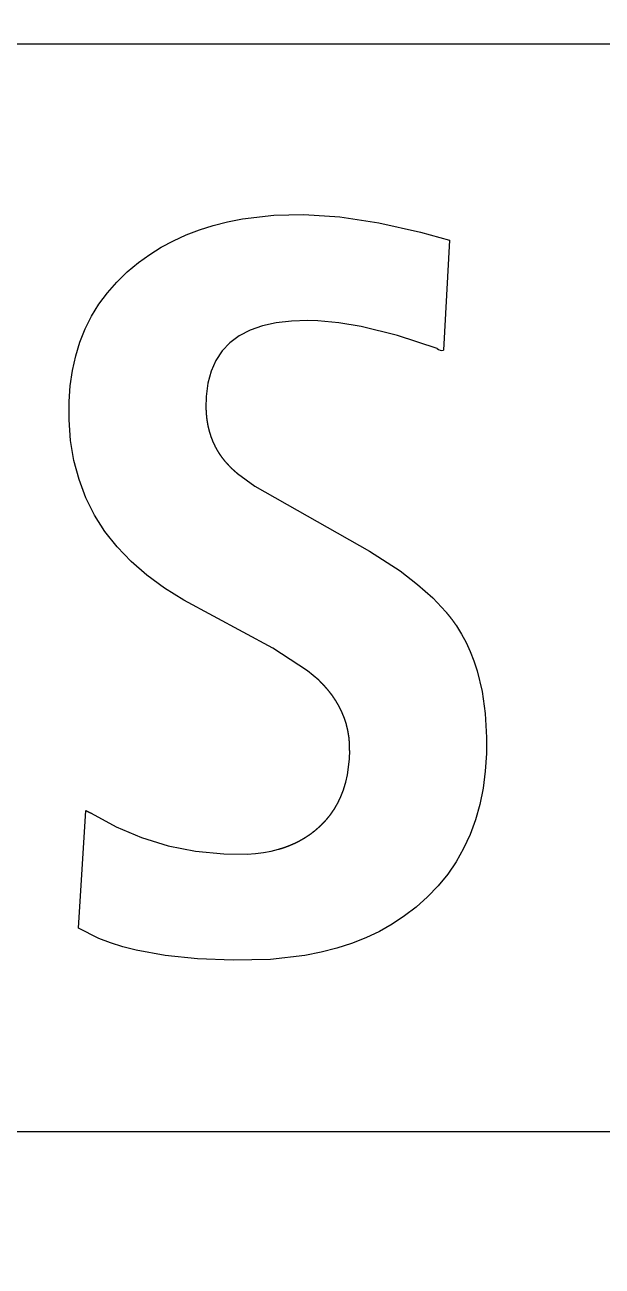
# Model space of a CAD drawing. Header units: millimetres. Extents: x -56261 to 196039, y 9480 to 100001.
# Drawn here: x 76163.976 to 76166.151, y 95866.661 to 95871.337 of the extents above; entities that cross this region are included whole.
import ezdxf

# ---------------------------------------------------------------- set-up
doc = ezdxf.new("R2010")
doc.units = ezdxf.units.MM
doc.set_wipeout_variables(frame=1)
doc.layers.add('SS-AIRCON', color=5, linetype='Continuous')
doc.layers.add('SS-TEXT', color=7, linetype='Continuous')

# ---------------------------------------------------------------- blocks, each defined once
blk = doc.blocks.new('I48T')
at = {"layer": 'SS-AIRCON', "color": 0, "linetype": 'Continuous'}
for p, q in [((-627.9999, -191.04143), (-617, -191.04143)), ((-624.1544, -192.01376), (-623.9643, -191.9917)), ((-623.9643, -191.9917), (-623.7596, -191.98723)), ((-623.7596, -191.98723), (-623.5619, -191.9954)), ((-623.5619, -191.9954), (-623.3832, -192.01423)), ((-624.4904, -192.11147), (-624.412, -192.08033)), ((-624.412, -192.08033), (-624.3298, -192.05367)), ((-624.3298, -192.05367), (-624.244, -192.03148)), ((-624.244, -192.03148), (-624.1544, -192.01376)), ((-623.3832, -192.01423), (-623.2233, -192.04372)), ((-623.2233, -192.04372), (-623.1505, -192.06247)), ((-623.1505, -192.06247), (-623.0824, -192.08389)), ((-624.6362, -192.18719), (-624.5652, -192.14708)), ((-624.5652, -192.14708), (-624.4904, -192.11147)), ((-623.0824, -192.08389), (-623.019, -192.10798)), ((-623.019, -192.10798), (-622.9064, -192.16418)), ((-624.7036, -192.23178), (-624.6362, -192.18719)), ((-622.9064, -192.16418), (-622.9459, -192.81343)), ((-624.8308, -192.33696), (-624.7672, -192.28086)), ((-624.7672, -192.28086), (-624.7036, -192.23178)), ((-624.8892, -192.39744), (-624.8308, -192.33696)), ((-624.9417, -192.46203), (-624.8892, -192.39744)), ((-624.9885, -192.53075), (-624.9417, -192.46203)), ((-625.0296, -192.60359), (-624.9885, -192.53075)), ((-625.0649, -192.68055), (-625.0296, -192.60359)), ((-623.968, -192.58944), (-624.0084, -192.59955)), ((-623.9259, -192.58162), (-623.968, -192.58944)), ((-623.8822, -192.57609), (-623.9259, -192.58162)), ((-623.8368, -192.57286), (-623.8822, -192.57609)), ((-623.7072, -192.57403), (-623.8368, -192.57286)), ((-623.5514, -192.58936), (-623.7072, -192.57403)), ((-623.4005, -192.6195), (-623.5514, -192.58936)), ((-623.2543, -192.66445), (-623.4005, -192.6195)), ((-625.0944, -192.76164), (-625.0649, -192.68055)), ((-623.1129, -192.72418), (-623.2543, -192.66445)), ((-625.1182, -192.84685), (-625.0944, -192.76164)), ((-622.9765, -192.79868), (-623.1129, -192.72418)), ((-625.1362, -192.93621), (-625.1182, -192.84685)), ((-625.1485, -193.0297), (-625.1362, -192.93621)), ((-624.3797, -192.96931), (-624.3889, -193.0103)), ((-625.155, -193.12732), (-625.1485, -193.0297)), ((-624.3889, -193.0103), (-624.3955, -193.05316)), ((-624.3996, -193.09788), (-624.4013, -193.14447)), ((-624.3955, -193.05316), (-624.3996, -193.09788)), ((-625.156, -193.21639), (-625.155, -193.12732)), ((-625.149, -193.34758), (-625.156, -193.21639)), ((-625.1316, -193.47017), (-625.149, -193.34758)), ((-625.104, -193.58418), (-625.1316, -193.47017)), ((-625.0863, -193.63796), (-625.104, -193.58418)), ((-624.2315, -193.53136), (-624.1685, -193.58337)), ((-624.1685, -193.58337), (-623.9778, -193.70816)), ((-625.0661, -193.6896), (-625.0863, -193.63796)), ((-625.0433, -193.73909), (-625.0661, -193.6896)), ((-623.9778, -193.70816), (-623.486, -193.97411)), ((-625.0179, -193.78645), (-625.0433, -193.73909)), ((-624.99, -193.83167), (-625.0179, -193.78645)), ((-624.8597, -193.98547), (-624.9309, -193.90955)), ((-624.7758, -194.06038), (-624.8597, -193.98547)), ((-623.486, -193.97411), (-623.3796, -194.03994)), ((-624.6792, -194.1343), (-624.7758, -194.06038)), ((-623.3796, -194.03994), (-623.283, -194.11068)), ((-624.5107, -194.2433), (-624.6792, -194.1343)), ((-623.283, -194.11068), (-623.1962, -194.18634)), ((-623.1962, -194.18634), (-623.1192, -194.26691)), ((-623.8789, -194.60178), (-624.5107, -194.2433)), ((-623.1192, -194.26691), (-623.052, -194.35238)), ((-623.052, -194.35238), (-622.9945, -194.44276)), ((-622.9945, -194.44276), (-622.9469, -194.53805)), ((-622.9469, -194.53805), (-622.909, -194.63824)), ((-623.7829, -194.67111), (-623.8789, -194.60178)), ((-622.909, -194.63824), (-622.881, -194.74333)), ((-622.881, -194.74333), (-622.8627, -194.85331)), ((-622.8627, -194.85331), (-622.8541, -194.96819)), ((-622.8541, -194.96819), (-622.8546, -195.06855)), ((-623.61, -195.09677), (-623.6084, -195.03397)), ((-622.8546, -195.06855), (-622.861, -195.15582)), ((-623.6195, -195.16997), (-623.61, -195.09677)), ((-622.861, -195.15582), (-622.8731, -195.23958)), ((-623.6373, -195.23615), (-623.6195, -195.16997)), ((-623.698, -195.34741), (-623.6635, -195.2953)), ((-623.6635, -195.2953), (-623.6373, -195.23615)), ((-622.8731, -195.23958), (-622.891, -195.31983)), ((-624.9524, -195.95808), (-624.9184, -195.35156)), ((-624.8836, -195.36058), (-624.6652, -195.43315)), ((-623.741, -195.39249), (-623.698, -195.34741)), ((-622.891, -195.31983), (-622.9144, -195.39657)), ((-624.6652, -195.43315), (-624.4648, -195.48294)), ((-623.8519, -195.46156), (-623.7923, -195.43054)), ((-623.7923, -195.43054), (-623.741, -195.39249)), ((-622.9144, -195.39657), (-622.9436, -195.46979)), ((-624.4648, -195.48294), (-624.341, -195.50349)), ((-624.341, -195.50349), (-624.2252, -195.51393)), ((-624.081, -195.51244), (-623.9963, -195.50251)), ((-623.9963, -195.50251), (-623.9199, -195.48555)), ((-623.9199, -195.48555), (-623.8519, -195.46156)), ((-622.9436, -195.46979), (-622.9784, -195.5395)), ((-624.2252, -195.51393), (-624.1702, -195.51535)), ((-624.1702, -195.51535), (-624.081, -195.51244)), ((-622.9784, -195.5395), (-623.019, -195.60569)), ((-623.019, -195.60569), (-623.0651, -195.66836)), ((-623.0651, -195.66836), (-623.117, -195.72751)), ((-623.117, -195.72751), (-623.1746, -195.78315)), ((-623.2372, -195.8349), (-623.2985, -195.87918)), ((-623.1746, -195.78315), (-623.2372, -195.8349)), ((-623.2985, -195.87918), (-623.3628, -195.91942)), ((-624.7909, -196.00308), (-624.9524, -195.95808)), ((-623.43, -195.95561), (-623.5001, -195.98777)), ((-623.3628, -195.91942), (-623.43, -195.95561)), ((-624.5615, -196.0546), (-624.7909, -196.00308)), ((-623.6491, -196.03996), (-623.728, -196.06001)), ((-623.5731, -196.01588), (-623.6491, -196.03996)), ((-623.5001, -195.98777), (-623.5731, -196.01588)), ((-624.3476, -196.08693), (-624.5615, -196.0546)), ((-624.1493, -196.10005), (-624.3476, -196.08693)), ((-623.9822, -196.09597), (-624.1493, -196.10005)), ((-623.8098, -196.07602), (-623.9822, -196.09597)), ((-623.728, -196.06001), (-623.8098, -196.07602)), ((-617, -197.04145), (-627.9999, -197.04145))]:
    blk.add_line(p, q, dxfattribs=at)
for points in [[(-624.0844, -192.62669), (-624.0856, -192.62725, 0.0000741), (-624.0868, -192.62782, 0.0000741), (-624.0879, -192.62838, 0.000074), (-624.0891, -192.62894, 0.000074), (-624.0903, -192.6295, 0.000074), (-624.0915, -192.63007, 0.0000739), (-624.0927, -192.63063, 0.0000739), (-624.0939, -192.6312, 0.0000738), (-624.095, -192.63176, 0.0000738), (-624.0962, -192.63233, 0.0000738), (-624.0974, -192.6329, 0.0000737), (-624.0986, -192.63346, 0.0000736), (-624.0998, -192.63403, 0.0000737), (-624.101, -192.6346, 0.0000738), (-624.1021, -192.63517, 0.0000735), (-624.1033, -192.63574, 0.000073), (-624.1045, -192.63631, 0.0000736), (-624.1057, -192.63688, 0.0000751), (-624.1069, -192.63745, 0.0000729), (-624.1081, -192.63802, 0.0000681), (-624.1092, -192.63858, 0.0000751), (-624.1104, -192.63916, 0.0000894), (-624.1117, -192.63975, 0.0000679), (-624.1128, -192.64031, 0.0000233), (-624.1139, -192.64081, 0.0000956), (-624.1152, -192.64145, 0.0001644), (-624.1172, -192.64245, 0.0000803), (-624.1199, -192.64375, 0.0000425)], [(-624.0471, -192.61212), (-624.0483, -192.6126, 0.0001107), (-624.0496, -192.61307, 0.0001108), (-624.0508, -192.61355, 0.0001108), (-624.0521, -192.61403, 0.0001108), (-624.0533, -192.61451, 0.0001108), (-624.0545, -192.61499, 0.0001108), (-624.0558, -192.61547, 0.0001108), (-624.057, -192.61596, 0.0001108), (-624.0583, -192.61644, 0.0001108), (-624.0595, -192.61692, 0.0001109), (-624.0608, -192.61741, 0.0001108), (-624.062, -192.61789, 0.0001108), (-624.0633, -192.61837, 0.0001109), (-624.0645, -192.61886, 0.0001111), (-624.0658, -192.61934, 0.0001108), (-624.067, -192.61983, 0.0001102), (-624.0682, -192.62032, 0.0001111), (-624.0695, -192.6208, 0.0001134), (-624.0707, -192.62129, 0.0001102), (-624.072, -192.62178, 0.0001029), (-624.0732, -192.62227, 0.0001136), (-624.0745, -192.62276, 0.0001354), (-624.0757, -192.62326, 0.0001028), (-624.0769, -192.62374, 0.0000353), (-624.078, -192.62417, 0.000145), (-624.0794, -192.62472, 0.0002495), (-624.0816, -192.62557, 0.000122), (-624.0844, -192.62669, 0.0000647)], [(-624.0083, -192.59968), (-624.0096, -192.60008, 0.0001481), (-624.0109, -192.60049, 0.0001481), (-624.0122, -192.60089, 0.0001482), (-624.0135, -192.6013, 0.0001483), (-624.0148, -192.60171, 0.0001483), (-624.0161, -192.60211, 0.0001484), (-624.0174, -192.60252, 0.0001485), (-624.0187, -192.60293, 0.0001485), (-624.02, -192.60334, 0.0001486), (-624.0213, -192.60375, 0.0001487), (-624.0226, -192.60417, 0.0001488), (-624.0239, -192.60458, 0.0001487), (-624.0252, -192.60499, 0.0001489), (-624.0265, -192.60541, 0.0001493), (-624.0277, -192.60582, 0.000149), (-624.029, -192.60624, 0.0001481), (-624.0303, -192.60665, 0.0001495), (-624.0316, -192.60707, 0.0001526), (-624.0329, -192.60749, 0.0001483), (-624.0342, -192.6079, 0.0001385), (-624.0355, -192.60832, 0.000153), (-624.0368, -192.60874, 0.0001824), (-624.0381, -192.60917, 0.0001386), (-624.0393, -192.60958, 0.0000476), (-624.0405, -192.60995, 0.0001955), (-624.0419, -192.61042, 0.0003367), (-624.0441, -192.61116, 0.0001648), (-624.0471, -192.61212, 0.0000874)], [(-624.1861, -192.68428), (-624.1871, -192.68508, -0.0000267), (-624.1881, -192.68588, -0.0000267), (-624.1891, -192.68668, -0.0000268), (-624.1901, -192.68748, -0.0000268), (-624.1912, -192.68828, -0.0000268), (-624.1922, -192.68907, -0.0000268), (-624.1932, -192.68987, -0.0000269), (-624.1942, -192.69067, -0.0000269), (-624.1953, -192.69147, -0.0000269), (-624.1963, -192.69226, -0.0000269), (-624.1973, -192.69306, -0.000027), (-624.1983, -192.69385, -0.000027), (-624.1993, -192.69465, -0.000027), (-624.2004, -192.69544, -0.0000271), (-624.2014, -192.69624, -0.000027), (-624.2024, -192.69703, -0.0000269), (-624.2034, -192.69782, -0.0000271), (-624.2044, -192.69862, -0.0000277), (-624.2055, -192.69941, -0.000027), (-624.2065, -192.7002, -0.0000252), (-624.2075, -192.70099, -0.0000278), (-624.2085, -192.70178, -0.0000332), (-624.2095, -192.7026, -0.0000252), (-624.2105, -192.70337, -0.0000087), (-624.2114, -192.70406, -0.0000356), (-624.2126, -192.70494, -0.0000614), (-624.2143, -192.70631, -0.0000301), (-624.2166, -192.7081, -0.0000159)], [(-624.1537, -192.66295), (-624.1548, -192.66366, 0.0000302), (-624.1559, -192.66437, 0.0000302), (-624.157, -192.66508, 0.0000302), (-624.158, -192.66579, 0.0000302), (-624.1591, -192.66651, 0.0000302), (-624.1602, -192.66722, 0.0000302), (-624.1613, -192.66793, 0.0000302), (-624.1624, -192.66864, 0.0000303), (-624.1634, -192.66935, 0.0000303), (-624.1645, -192.67006, 0.0000303), (-624.1656, -192.67077, 0.0000303), (-624.1667, -192.67148, 0.0000303), (-624.1678, -192.67219, 0.0000303), (-624.1688, -192.6729, 0.0000304), (-624.1699, -192.67361, 0.0000303), (-624.171, -192.67433, 0.0000301), (-624.1721, -192.67504, 0.0000304), (-624.1731, -192.67575, 0.000031), (-624.1742, -192.67646, 0.0000302), (-624.1753, -192.67717, 0.0000282), (-624.1764, -192.67787, 0.0000311), (-624.1775, -192.67859, 0.0000371), (-624.1786, -192.67932, 0.0000282), (-624.1796, -192.68001, 0.0000097), (-624.1805, -192.68064, 0.0000398), (-624.1818, -192.68144, 0.0000685), (-624.1836, -192.68267, 0.0000335), (-624.1861, -192.68428, 0.0000178)], [(-624.1199, -192.64375), (-624.1211, -192.64439, 0.0001091), (-624.1222, -192.64502, 0.0001091), (-624.1233, -192.64565, 0.000109), (-624.1244, -192.64628, 0.000109), (-624.1256, -192.64692, 0.000109), (-624.1267, -192.64755, 0.0001089), (-624.1278, -192.64819, 0.0001089), (-624.1289, -192.64882, 0.0001089), (-624.1301, -192.64946, 0.0001089), (-624.1312, -192.6501, 0.0001088), (-624.1323, -192.65073, 0.0001088), (-624.1335, -192.65137, 0.0001087), (-624.1346, -192.65201, 0.0001088), (-624.1357, -192.65265, 0.0001089), (-624.1368, -192.65329, 0.0001086), (-624.138, -192.65393, 0.0001079), (-624.1391, -192.65457, 0.0001088), (-624.1402, -192.65521, 0.000111), (-624.1413, -192.65585, 0.0001078), (-624.1425, -192.65649, 0.0001006), (-624.1436, -192.65713, 0.0001111), (-624.1447, -192.65778, 0.0001323), (-624.1459, -192.65845, 0.0001004), (-624.147, -192.65907, 0.0000345), (-624.1479, -192.65963, 0.0001416), (-624.1492, -192.66036, 0.0002435), (-624.1512, -192.66148, 0.000119), (-624.1537, -192.66295, 0.000063)], [(-624.2724, -192.76249), (-624.2732, -192.76347, 0.0000122), (-624.274, -192.76446, 0.0000122), (-624.2748, -192.76544, 0.0000122), (-624.2756, -192.76643, 0.0000121), (-624.2764, -192.76742, 0.0000121), (-624.2772, -192.76841, 0.0000121), (-624.278, -192.76939, 0.0000121), (-624.2788, -192.77038, 0.0000121), (-624.2796, -192.77137, 0.0000121), (-624.2804, -192.77237, 0.000012), (-624.2812, -192.77336, 0.000012), (-624.282, -192.77435, 0.000012), (-624.2829, -192.77534, 0.000012), (-624.2837, -192.77634, 0.000012), (-624.2845, -192.77733, 0.000012), (-624.2853, -192.77833, 0.0000119), (-624.2861, -192.77933, 0.0000119), (-624.2869, -192.78032, 0.0000122), (-624.2877, -192.78132, 0.0000118), (-624.2885, -192.78232, 0.000011), (-624.2893, -192.78331, 0.0000121), (-624.2901, -192.78432, 0.0000145), (-624.291, -192.78535, 0.000011), (-624.2917, -192.78632, 0.0000038), (-624.2924, -192.7872, 0.0000154), (-624.2934, -192.78833, 0.0000265), (-624.2948, -192.79007, 0.0000129), (-624.2966, -192.79235, 0.0000068)], [(-624.2458, -192.7344), (-624.2467, -192.73533, 0.0000446), (-624.2475, -192.73626, 0.0000446), (-624.2484, -192.73718, 0.0000445), (-624.2493, -192.73811, 0.0000445), (-624.2502, -192.73904, 0.0000445), (-624.2511, -192.73997, 0.0000444), (-624.252, -192.7409, 0.0000444), (-624.2529, -192.74183, 0.0000443), (-624.2537, -192.74276, 0.0000443), (-624.2546, -192.7437, 0.0000442), (-624.2555, -192.74463, 0.0000442), (-624.2564, -192.74556, 0.0000441), (-624.2573, -192.7465, 0.0000441), (-624.2582, -192.74743, 0.0000441), (-624.2591, -192.74837, 0.000044), (-624.26, -192.74931, 0.0000436), (-624.2608, -192.75024, 0.000044), (-624.2617, -192.75118, 0.0000448), (-624.2626, -192.75212, 0.0000435), (-624.2635, -192.75306, 0.0000406), (-624.2644, -192.75399, 0.0000447), (-624.2653, -192.75494, 0.0000533), (-624.2662, -192.75591, 0.0000404), (-624.2671, -192.75682, 0.0000139), (-624.2679, -192.75765, 0.0000569), (-624.2689, -192.75871, 0.0000977), (-624.2704, -192.76034, 0.0000477), (-624.2724, -192.76249, 0.0000252)], [(-624.2166, -192.7081), (-624.2176, -192.70897, 0.0000299), (-624.2186, -192.70985, 0.0000299), (-624.2195, -192.71072, 0.0000299), (-624.2205, -192.7116, 0.0000299), (-624.2215, -192.71248, 0.0000299), (-624.2225, -192.71335, 0.0000299), (-624.2234, -192.71423, 0.0000299), (-624.2244, -192.71511, 0.0000299), (-624.2254, -192.71598, 0.0000299), (-624.2264, -192.71686, 0.0000299), (-624.2273, -192.71774, 0.0000299), (-624.2283, -192.71861, 0.0000299), (-624.2293, -192.71949, 0.00003), (-624.2302, -192.72037, 0.00003), (-624.2312, -192.72124, 0.0000299), (-624.2322, -192.72212, 0.0000298), (-624.2332, -192.723, 0.00003), (-624.2341, -192.72387, 0.0000306), (-624.2351, -192.72475, 0.0000298), (-624.2361, -192.72563, 0.0000278), (-624.237, -192.7265, 0.0000307), (-624.238, -192.72738, 0.0000366), (-624.239, -192.72829, 0.0000278), (-624.24, -192.72914, 0.0000095), (-624.2408, -192.7299, 0.0000392), (-624.2419, -192.73089, 0.0000674), (-624.2436, -192.73241, 0.000033), (-624.2458, -192.7344, 0.0000175)], [(-624.3183, -192.82398), (-624.3189, -192.8251, -0.0000227), (-624.3195, -192.82621, -0.0000227), (-624.3202, -192.82733, -0.0000227), (-624.3208, -192.82844, -0.0000227), (-624.3214, -192.82955, -0.0000227), (-624.3221, -192.83067, -0.0000227), (-624.3227, -192.83178, -0.0000227), (-624.3233, -192.8329, -0.0000227), (-624.3239, -192.83401, -0.0000227), (-624.3246, -192.83513, -0.0000227), (-624.3252, -192.83624, -0.0000227), (-624.3258, -192.83735, -0.0000227), (-624.3264, -192.83847, -0.0000227), (-624.3271, -192.83958, -0.0000228), (-624.3277, -192.8407, -0.0000227), (-624.3283, -192.84181, -0.0000226), (-624.329, -192.84292, -0.0000228), (-624.3296, -192.84404, -0.0000232), (-624.3302, -192.84515, -0.0000226), (-624.3308, -192.84626, -0.0000211), (-624.3315, -192.84737, -0.0000233), (-624.3321, -192.84849, -0.0000277), (-624.3327, -192.84964, -0.0000211), (-624.3334, -192.85072, -0.0000072), (-624.3339, -192.85169, -0.0000297), (-624.3346, -192.85294, -0.0000511), (-624.3357, -192.85487, -0.000025), (-624.3371, -192.8574, -0.0000132)], [(-624.2966, -192.79235), (-624.2973, -192.79339, -0.0000572), (-624.298, -192.79444, -0.0000571), (-624.2987, -192.79549, -0.0000571), (-624.2995, -192.79654, -0.000057), (-624.3002, -192.79759, -0.0000569), (-624.3009, -192.79864, -0.0000569), (-624.3016, -192.79969, -0.0000568), (-624.3023, -192.80074, -0.0000567), (-624.303, -192.80179, -0.0000567), (-624.3038, -192.80284, -0.0000566), (-624.3045, -192.80389, -0.0000565), (-624.3052, -192.80495, -0.0000564), (-624.3059, -192.806, -0.0000564), (-624.3066, -192.80705, -0.0000564), (-624.3074, -192.80811, -0.0000562), (-624.3081, -192.80916, -0.0000558), (-624.3088, -192.81022, -0.0000562), (-624.3095, -192.81127, -0.0000573), (-624.3103, -192.81233, -0.0000556), (-624.311, -192.81339, -0.0000518), (-624.3117, -192.81444, -0.0000571), (-624.3124, -192.8155, -0.000068), (-624.3132, -192.81659, -0.0000516), (-624.3139, -192.81762, -0.0000177), (-624.3145, -192.81855, -0.0000726), (-624.3154, -192.81974, -0.0001247), (-624.3166, -192.82158, -0.0000608), (-624.3183, -192.82398, -0.0000322)], [(-622.9458, -192.81332), (-622.9468, -192.81283, -0.0000608), (-622.9478, -192.81235, -0.0000609), (-622.9489, -192.81187, -0.0000609), (-622.9499, -192.81138, -0.000061), (-622.9509, -192.8109, -0.000061), (-622.9519, -192.81041, -0.000061), (-622.953, -192.80993, -0.0000611), (-622.954, -192.80944, -0.0000611), (-622.955, -192.80896, -0.0000611), (-622.956, -192.80847, -0.0000612), (-622.957, -192.80799, -0.0000612), (-622.9581, -192.8075, -0.0000612), (-622.9591, -192.80701, -0.0000613), (-622.9601, -192.80653, -0.0000614), (-622.9611, -192.80604, -0.0000613), (-622.9621, -192.80556, -0.000061), (-622.9632, -192.80507, -0.0000616), (-622.9642, -192.80458, -0.0000628), (-622.9652, -192.8041, -0.0000611), (-622.9662, -192.80361, -0.0000571), (-622.9672, -192.80313, -0.000063), (-622.9682, -192.80264, -0.0000752), (-622.9693, -192.80214, -0.0000571), (-622.9703, -192.80167, -0.0000196), (-622.9712, -192.80124, -0.0000806), (-622.9723, -192.80069, -0.0001389), (-622.9741, -192.79985, -0.000068), (-622.9764, -192.79874, -0.000036)], [(-624.3538, -192.89295), (-624.3543, -192.89419, 0.0000494), (-624.3548, -192.89543, 0.0000493), (-624.3553, -192.89667, 0.0000493), (-624.3557, -192.89791, 0.0000493), (-624.3562, -192.89915, 0.0000493), (-624.3567, -192.90039, 0.0000493), (-624.3572, -192.90163, 0.0000493), (-624.3576, -192.90287, 0.0000492), (-624.3581, -192.90412, 0.0000492), (-624.3586, -192.90536, 0.0000492), (-624.3591, -192.9066, 0.0000492), (-624.3595, -192.90784, 0.0000492), (-624.36, -192.90909, 0.0000492), (-624.3605, -192.91033, 0.0000493), (-624.361, -192.91158, 0.0000491), (-624.3614, -192.91282, 0.0000488), (-624.3619, -192.91406, 0.0000492), (-624.3624, -192.91531, 0.0000502), (-624.3629, -192.91656, 0.0000487), (-624.3633, -192.9178, 0.0000455), (-624.3638, -192.91904, 0.0000502), (-624.3643, -192.92029, 0.0000598), (-624.3648, -192.92158, 0.0000454), (-624.3652, -192.92279, 0.0000156), (-624.3656, -192.92388, 0.000064), (-624.3662, -192.92528, 0.0001101), (-624.367, -192.92744, 0.0000538), (-624.3681, -192.93027, 0.0000285)], [(-624.3371, -192.8574), (-624.3377, -192.85858, 0.0000665), (-624.3383, -192.85977, 0.0000665), (-624.3388, -192.86096, 0.0000665), (-624.3394, -192.86214, 0.0000665), (-624.3399, -192.86333, 0.0000666), (-624.3405, -192.86452, 0.0000666), (-624.3411, -192.8657, 0.0000666), (-624.3416, -192.86689, 0.0000667), (-624.3422, -192.86807, 0.0000667), (-624.3427, -192.86926, 0.0000667), (-624.3433, -192.87044, 0.0000668), (-624.3439, -192.87163, 0.0000667), (-624.3444, -192.87281, 0.0000668), (-624.345, -192.874, 0.000067), (-624.3455, -192.87518, 0.0000668), (-624.3461, -192.87637, 0.0000665), (-624.3466, -192.87755, 0.0000671), (-624.3472, -192.87874, 0.0000685), (-624.3478, -192.87993, 0.0000665), (-624.3483, -192.88111, 0.0000622), (-624.3489, -192.88228, 0.0000686), (-624.3494, -192.88348, 0.0000818), (-624.35, -192.8847, 0.0000622), (-624.3505, -192.88584, 0.0000214), (-624.351, -192.88688, 0.0000877), (-624.3516, -192.88821, 0.0001511), (-624.3526, -192.89026, 0.0000739), (-624.3538, -192.89295, 0.0000392)], [(-624.3681, -192.93027), (-624.3684, -192.93157, -0.0000069), (-624.3688, -192.93287, -0.0000069), (-624.3692, -192.93417, -0.0000069), (-624.3696, -192.93547, -0.0000068), (-624.37, -192.93677, -0.0000068), (-624.3704, -192.93807, -0.0000068), (-624.3708, -192.93937, -0.0000068), (-624.3712, -192.94067, -0.0000068), (-624.3716, -192.94197, -0.0000068), (-624.372, -192.94327, -0.0000068), (-624.3723, -192.94457, -0.0000068), (-624.3727, -192.94588, -0.0000068), (-624.3731, -192.94718, -0.0000068), (-624.3735, -192.94848, -0.0000068), (-624.3739, -192.94978, -0.0000068), (-624.3743, -192.95109, -0.0000068), (-624.3747, -192.95239, -0.0000068), (-624.3751, -192.9537, -0.0000069), (-624.3755, -192.955, -0.0000067), (-624.3759, -192.95631, -0.0000063), (-624.3763, -192.9576, -0.0000069), (-624.3766, -192.95892, -0.0000083), (-624.3771, -192.96026, -0.0000063), (-624.3774, -192.96153, -0.0000022), (-624.3778, -192.96267, -0.0000088), (-624.3782, -192.96414, -0.0000152), (-624.3789, -192.96641, -0.0000074), (-624.3798, -192.96937, -0.0000039)], [(-624.4011, -193.14463), (-624.4011, -193.1459, 0.0000991), (-624.4011, -193.14718, 0.000099), (-624.4011, -193.14845, 0.000099), (-624.401, -193.14973, 0.000099), (-624.401, -193.15101, 0.0000989), (-624.401, -193.15228, 0.0000989), (-624.401, -193.15356, 0.0000988), (-624.401, -193.15484, 0.0000988), (-624.401, -193.15612, 0.0000987), (-624.4009, -193.15739, 0.0000987), (-624.4009, -193.15867, 0.0000986), (-624.4009, -193.15995, 0.0000986), (-624.4009, -193.16123, 0.0000986), (-624.4008, -193.16251, 0.0000987), (-624.4008, -193.16379, 0.0000984), (-624.4008, -193.16507, 0.0000978), (-624.4008, -193.16635, 0.0000986), (-624.4007, -193.16763, 0.0001005), (-624.4007, -193.16891, 0.0000976), (-624.4007, -193.17019, 0.0000911), (-624.4007, -193.17146, 0.0001005), (-624.4006, -193.17275, 0.0001198), (-624.4006, -193.17408, 0.0000909), (-624.4006, -193.17532, 0.0000312), (-624.4006, -193.17644, 0.0001281), (-624.4005, -193.17788, 0.0002202), (-624.4005, -193.18011, 0.0001076), (-624.4004, -193.18302, 0.000057)], [(-624.4004, -193.18302), (-624.4003, -193.18421, 0.0000436), (-624.4002, -193.18541, 0.0000436), (-624.4001, -193.18661, 0.0000436), (-624.4, -193.1878, 0.0000436), (-624.3999, -193.189, 0.0000436), (-624.3998, -193.19019, 0.0000436), (-624.3997, -193.19139, 0.0000436), (-624.3996, -193.19259, 0.0000436), (-624.3995, -193.19378, 0.0000436), (-624.3994, -193.19498, 0.0000436), (-624.3993, -193.19618, 0.0000436), (-624.3992, -193.19737, 0.0000436), (-624.399, -193.19857, 0.0000436), (-624.3989, -193.19977, 0.0000437), (-624.3988, -193.20096, 0.0000435), (-624.3987, -193.20216, 0.0000433), (-624.3986, -193.20336, 0.0000436), (-624.3985, -193.20455, 0.0000445), (-624.3984, -193.20575, 0.0000433), (-624.3983, -193.20695, 0.0000404), (-624.3982, -193.20814, 0.0000446), (-624.3981, -193.20934, 0.0000531), (-624.398, -193.21058, 0.0000403), (-624.3979, -193.21174, 0.0000138), (-624.3978, -193.21279, 0.0000569), (-624.3976, -193.21413, 0.0000978), (-624.3975, -193.2162, 0.0000478), (-624.3972, -193.21892, 0.0000253)], [(-624.3972, -193.21892), (-624.397, -193.22009, -0.0000272), (-624.3968, -193.22125, -0.0000272), (-624.3966, -193.22242, -0.0000272), (-624.3964, -193.22359, -0.0000272), (-624.3963, -193.22476, -0.0000272), (-624.3961, -193.22593, -0.0000271), (-624.3959, -193.22709, -0.0000271), (-624.3957, -193.22826, -0.0000271), (-624.3955, -193.22943, -0.0000271), (-624.3953, -193.2306, -0.0000271), (-624.3951, -193.23178, -0.000027), (-624.3949, -193.23295, -0.000027), (-624.3947, -193.23412, -0.000027), (-624.3945, -193.23529, -0.000027), (-624.3944, -193.23646, -0.0000269), (-624.3942, -193.23764, -0.0000267), (-624.394, -193.23881, -0.000027), (-624.3938, -193.23999, -0.0000275), (-624.3936, -193.24116, -0.0000267), (-624.3934, -193.24234, -0.0000249), (-624.3932, -193.2435, -0.0000275), (-624.393, -193.24469, -0.0000327), (-624.3928, -193.2459, -0.0000248), (-624.3927, -193.24704, -0.0000085), (-624.3925, -193.24807, -0.000035), (-624.3923, -193.2494, -0.0000601), (-624.3919, -193.25144, -0.0000293), (-624.3915, -193.25411, -0.0000155)], [(-624.3915, -193.25411), (-624.3912, -193.25524, -0.0000836), (-624.391, -193.25638, -0.0000835), (-624.3907, -193.25751, -0.0000835), (-624.3904, -193.25864, -0.0000835), (-624.3901, -193.25978, -0.0000834), (-624.3899, -193.26091, -0.0000834), (-624.3896, -193.26204, -0.0000833), (-624.3893, -193.26318, -0.0000833), (-624.389, -193.26431, -0.0000832), (-624.3888, -193.26545, -0.0000832), (-624.3885, -193.26659, -0.0000832), (-624.3882, -193.26772, -0.0000831), (-624.3879, -193.26886, -0.0000831), (-624.3877, -193.26999, -0.0000832), (-624.3874, -193.27113, -0.0000829), (-624.3871, -193.27227, -0.0000824), (-624.3869, -193.27341, -0.0000831), (-624.3866, -193.27455, -0.0000847), (-624.3863, -193.27569, -0.0000823), (-624.386, -193.27682, -0.0000768), (-624.3858, -193.27796, -0.0000847), (-624.3855, -193.2791, -0.0001009), (-624.3852, -193.28028, -0.0000765), (-624.385, -193.28139, -0.0000263), (-624.3847, -193.28238, -0.0001079), (-624.3844, -193.28367, -0.0001855), (-624.384, -193.28565, -0.0000906), (-624.3833, -193.28824, -0.000048)], [(-624.3833, -193.28824), (-624.383, -193.28936, -0.0000969), (-624.3826, -193.29047, -0.0000969), (-624.3823, -193.29159, -0.000097), (-624.3819, -193.2927, -0.000097), (-624.3815, -193.29382, -0.0000971), (-624.3812, -193.29494, -0.0000972), (-624.3808, -193.29605, -0.0000972), (-624.3805, -193.29717, -0.0000973), (-624.3801, -193.29828, -0.0000973), (-624.3797, -193.2994, -0.0000974), (-624.3794, -193.30051, -0.0000975), (-624.379, -193.30163, -0.0000975), (-624.3787, -193.30274, -0.0000976), (-624.3783, -193.30385, -0.0000978), (-624.378, -193.30497, -0.0000976), (-624.3776, -193.30608, -0.0000971), (-624.3772, -193.3072, -0.000098), (-624.3769, -193.30831, -0.0001001), (-624.3765, -193.30942, -0.0000973), (-624.3762, -193.31054, -0.0000909), (-624.3758, -193.31164, -0.0001004), (-624.3755, -193.31276, -0.0001197), (-624.3751, -193.31391, -0.0000909), (-624.3748, -193.31499, -0.0000312), (-624.3745, -193.31596, -0.0001284), (-624.3741, -193.31721, -0.0002211), (-624.3735, -193.31913, -0.0001082), (-624.3727, -193.32165, -0.0000574)], [(-624.3727, -193.32165), (-624.3722, -193.32275, 0.0000475), (-624.3718, -193.32385, 0.0000475), (-624.3713, -193.32494, 0.0000475), (-624.3709, -193.32604, 0.0000476), (-624.3704, -193.32714, 0.0000476), (-624.37, -193.32823, 0.0000477), (-624.3695, -193.32932, 0.0000477), (-624.3691, -193.33042, 0.0000477), (-624.3686, -193.33151, 0.0000478), (-624.3682, -193.3326, 0.0000478), (-624.3677, -193.3337, 0.0000478), (-624.3673, -193.33479, 0.0000478), (-624.3668, -193.33588, 0.0000479), (-624.3664, -193.33697, 0.000048), (-624.3659, -193.33806, 0.000048), (-624.3655, -193.33915, 0.0000477), (-624.365, -193.34024, 0.0000482), (-624.3646, -193.34133, 0.0000492), (-624.3641, -193.34242, 0.0000478), (-624.3637, -193.34351, 0.0000447), (-624.3632, -193.34458, 0.0000493), (-624.3628, -193.34568, 0.0000589), (-624.3623, -193.3468, 0.0000447), (-624.3619, -193.34785, 0.0000154), (-624.3615, -193.3488, 0.0000631), (-624.361, -193.35002, 0.0001088), (-624.3602, -193.3519, 0.0000533), (-624.3592, -193.35436, 0.0000282)], [(-624.3592, -193.35436), (-624.3587, -193.35543, 0.0001733), (-624.3581, -193.3565, 0.0001734), (-624.3576, -193.35758, 0.0001734), (-624.3571, -193.35865, 0.0001735), (-624.3566, -193.35972, 0.0001735), (-624.3561, -193.36079, 0.0001736), (-624.3556, -193.36186, 0.0001736), (-624.3551, -193.36293, 0.0001736), (-624.3545, -193.364, 0.0001737), (-624.354, -193.36507, 0.0001738), (-624.3535, -193.36614, 0.0001738), (-624.353, -193.36721, 0.0001737), (-624.3525, -193.36828, 0.0001739), (-624.3519, -193.36934, 0.0001743), (-624.3514, -193.37041, 0.0001739), (-624.3509, -193.37148, 0.0001729), (-624.3504, -193.37254, 0.0001744), (-624.3499, -193.37361, 0.000178), (-624.3493, -193.37467, 0.000173), (-624.3488, -193.37574, 0.0001616), (-624.3483, -193.37679, 0.0001783), (-624.3478, -193.37786, 0.0002126), (-624.3472, -193.37896, 0.0001615), (-624.3467, -193.37999, 0.0000555), (-624.3462, -193.38092, 0.0002278), (-624.3457, -193.38211, 0.0003921), (-624.3447, -193.38395, 0.0001918), (-624.3435, -193.38635, 0.0001017)], [(-624.3435, -193.38635), (-624.3429, -193.3874, 0.0001256), (-624.3423, -193.38844, 0.0001256), (-624.3417, -193.38949, 0.0001255), (-624.3411, -193.39053, 0.0001255), (-624.3405, -193.39158, 0.0001255), (-624.3399, -193.39262, 0.0001255), (-624.3393, -193.39367, 0.0001254), (-624.3387, -193.39471, 0.0001254), (-624.3381, -193.39575, 0.0001254), (-624.3375, -193.3968, 0.0001254), (-624.3369, -193.39784, 0.0001253), (-624.3363, -193.39889, 0.0001253), (-624.3357, -193.39993, 0.0001253), (-624.3351, -193.40097, 0.0001255), (-624.3345, -193.40202, 0.0001252), (-624.3339, -193.40306, 0.0001244), (-624.3333, -193.4041, 0.0001255), (-624.3327, -193.40514, 0.000128), (-624.3321, -193.40619, 0.0001243), (-624.3315, -193.40723, 0.0001161), (-624.3309, -193.40826, 0.0001281), (-624.3303, -193.40931, 0.0001526), (-624.3297, -193.41038, 0.0001158), (-624.3291, -193.41139, 0.0000398), (-624.3285, -193.4123, 0.0001633), (-624.3278, -193.41347, 0.0002809), (-624.3268, -193.41527, 0.0001373), (-624.3254, -193.41763, 0.0000728)], [(-624.3254, -193.41763), (-624.3247, -193.41865, 0.0000526), (-624.324, -193.41966, 0.0000525), (-624.3234, -193.42067, 0.0000525), (-624.3227, -193.42169, 0.0000524), (-624.322, -193.4227, 0.0000524), (-624.3213, -193.42372, 0.0000523), (-624.3206, -193.42473, 0.0000523), (-624.32, -193.42575, 0.0000522), (-624.3193, -193.42677, 0.0000522), (-624.3186, -193.42778, 0.0000521), (-624.3179, -193.4288, 0.000052), (-624.3172, -193.42982, 0.000052), (-624.3165, -193.43084, 0.0000519), (-624.3158, -193.43186, 0.000052), (-624.3152, -193.43287, 0.0000518), (-624.3145, -193.43389, 0.0000514), (-624.3138, -193.43491, 0.0000518), (-624.3131, -193.43593, 0.0000528), (-624.3124, -193.43696, 0.0000513), (-624.3117, -193.43797, 0.0000478), (-624.311, -193.43899, 0.0000527), (-624.3103, -193.44002, 0.0000628), (-624.3096, -193.44107, 0.0000476), (-624.3089, -193.44206, 0.0000163), (-624.3083, -193.44296, 0.000067), (-624.3076, -193.44411, 0.0001151), (-624.3064, -193.44588, 0.0000562), (-624.3048, -193.4482, 0.0000298)], [(-624.3048, -193.4482), (-624.304, -193.44918, 0.0000407), (-624.3033, -193.45016, 0.0000406), (-624.3025, -193.45113, 0.0000406), (-624.3017, -193.45211, 0.0000405), (-624.301, -193.45309, 0.0000404), (-624.3002, -193.45407, 0.0000404), (-624.2994, -193.45505, 0.0000403), (-624.2987, -193.45603, 0.0000403), (-624.2979, -193.45701, 0.0000402), (-624.2971, -193.45799, 0.0000402), (-624.2964, -193.45897, 0.0000401), (-624.2956, -193.45995, 0.0000401), (-624.2948, -193.46093, 0.00004), (-624.2941, -193.46192, 0.0000401), (-624.2933, -193.4629, 0.0000399), (-624.2925, -193.46388, 0.0000396), (-624.2918, -193.46487, 0.0000399), (-624.291, -193.46585, 0.0000407), (-624.2902, -193.46684, 0.0000395), (-624.2894, -193.46782, 0.0000368), (-624.2887, -193.4688, 0.0000406), (-624.2879, -193.4698, 0.0000483), (-624.2871, -193.47081, 0.0000366), (-624.2863, -193.47177, 0.0000126), (-624.2857, -193.47264, 0.0000515), (-624.2848, -193.47375, 0.0000884), (-624.2834, -193.47546, 0.0000431), (-624.2817, -193.47771, 0.0000228)], [(-624.2817, -193.47771), (-624.2808, -193.47867, -0.0000139), (-624.28, -193.47962, -0.0000139), (-624.2792, -193.48058, -0.0000139), (-624.2783, -193.48154, -0.0000139), (-624.2775, -193.4825, -0.0000139), (-624.2766, -193.48346, -0.0000139), (-624.2758, -193.48442, -0.0000139), (-624.2749, -193.48537, -0.0000139), (-624.2741, -193.48633, -0.0000139), (-624.2733, -193.48729, -0.0000139), (-624.2724, -193.48825, -0.0000139), (-624.2716, -193.48921, -0.0000139), (-624.2707, -193.49017, -0.0000139), (-624.2699, -193.49113, -0.0000139), (-624.2691, -193.49209, -0.0000139), (-624.2682, -193.49305, -0.0000138), (-624.2674, -193.49401, -0.0000139), (-624.2665, -193.49497, -0.0000142), (-624.2657, -193.49593, -0.0000138), (-624.2649, -193.49689, -0.0000129), (-624.264, -193.49784, -0.0000142), (-624.2632, -193.49881, -0.0000169), (-624.2623, -193.4998, -0.0000128), (-624.2615, -193.50073, -0.0000044), (-624.2608, -193.50157, -0.0000181), (-624.2598, -193.50266, -0.0000311), (-624.2583, -193.50432, -0.0000152), (-624.2564, -193.5065, -0.0000081)], [(-624.2564, -193.5065), (-624.2556, -193.50733, -0.0000715), (-624.2548, -193.50816, -0.0000715), (-624.2539, -193.50899, -0.0000715), (-624.2531, -193.50982, -0.0000716), (-624.2523, -193.51065, -0.0000716), (-624.2514, -193.51147, -0.0000716), (-624.2506, -193.5123, -0.0000716), (-624.2498, -193.51313, -0.0000717), (-624.2489, -193.51396, -0.0000717), (-624.2481, -193.51479, -0.0000717), (-624.2473, -193.51562, -0.0000718), (-624.2464, -193.51645, -0.0000717), (-624.2456, -193.51728, -0.0000718), (-624.2448, -193.51811, -0.000072), (-624.244, -193.51894, -0.0000718), (-624.2431, -193.51977, -0.0000714), (-624.2423, -193.52059, -0.0000721), (-624.2415, -193.52142, -0.0000736), (-624.2406, -193.52226, -0.0000715), (-624.2398, -193.52308, -0.0000668), (-624.239, -193.52391, -0.0000737), (-624.2382, -193.52474, -0.0000879), (-624.2373, -193.5256, -0.0000668), (-624.2365, -193.5264, -0.0000229), (-624.2358, -193.52713, -0.0000942), (-624.2349, -193.52806, -0.0001623), (-624.2334, -193.5295, -0.0000794), (-624.2316, -193.53139, -0.0000421)], [(-624.9617, -193.87123), (-624.9627, -193.86991, 0.0000352), (-624.9636, -193.86859, 0.0000352), (-624.9645, -193.86727, 0.0000352), (-624.9655, -193.86595, 0.0000352), (-624.9664, -193.86463, 0.0000352), (-624.9674, -193.86332, 0.0000352), (-624.9683, -193.862, 0.0000352), (-624.9693, -193.86068, 0.0000352), (-624.9702, -193.85936, 0.0000352), (-624.9712, -193.85805, 0.0000352), (-624.9721, -193.85673, 0.0000352), (-624.9731, -193.85542, 0.0000352), (-624.974, -193.8541, 0.0000352), (-624.975, -193.85278, 0.0000353), (-624.9759, -193.85147, 0.0000352), (-624.9769, -193.85015, 0.000035), (-624.9778, -193.84884, 0.0000353), (-624.9788, -193.84752, 0.000036), (-624.9797, -193.84621, 0.000035), (-624.9807, -193.84489, 0.0000327), (-624.9816, -193.84359, 0.0000361), (-624.9826, -193.84227, 0.000043), (-624.9835, -193.84091, 0.0000327), (-624.9845, -193.83964, 0.0000112), (-624.9853, -193.83849, 0.0000461), (-624.9863, -193.83702, 0.0000793), (-624.988, -193.83474, 0.0000388), (-624.9901, -193.83177, 0.0000206)], [(-624.9308, -193.90962), (-624.9318, -193.90833, -0.000047), (-624.9329, -193.90705, -0.000047), (-624.9339, -193.90577, -0.000047), (-624.9349, -193.90449, -0.0000471), (-624.936, -193.90321, -0.0000471), (-624.937, -193.90193, -0.0000471), (-624.938, -193.90064, -0.0000471), (-624.9391, -193.89936, -0.0000472), (-624.9401, -193.89808, -0.0000472), (-624.9411, -193.8968, -0.0000472), (-624.9422, -193.89552, -0.0000472), (-624.9432, -193.89424, -0.0000473), (-624.9442, -193.89296, -0.0000473), (-624.9453, -193.89168, -0.0000474), (-624.9463, -193.8904, -0.0000473), (-624.9473, -193.88912, -0.0000471), (-624.9484, -193.88784, -0.0000475), (-624.9494, -193.88656, -0.0000485), (-624.9504, -193.88528, -0.0000471), (-624.9515, -193.88401, -0.000044), (-624.9525, -193.88274, -0.0000486), (-624.9535, -193.88145, -0.000058), (-624.9546, -193.88013, -0.0000441), (-624.9556, -193.87889, -0.0000151), (-624.9565, -193.87777, -0.0000622), (-624.9576, -193.87634, -0.0001071), (-624.9594, -193.87412, -0.0000524), (-624.9617, -193.87123, -0.0000278)], [(-623.7474, -194.70269), (-623.7486, -194.70164, -0.0000485), (-623.7498, -194.70059, -0.0000485), (-623.751, -194.69954, -0.0000485), (-623.7521, -194.69849, -0.0000485), (-623.7533, -194.69744, -0.0000485), (-623.7545, -194.69638, -0.0000485), (-623.7557, -194.69533, -0.0000485), (-623.7569, -194.69428, -0.0000485), (-623.7581, -194.69323, -0.0000485), (-623.7593, -194.69217, -0.0000485), (-623.7604, -194.69112, -0.0000485), (-623.7616, -194.69007, -0.0000485), (-623.7628, -194.68901, -0.0000485), (-623.764, -194.68796, -0.0000486), (-623.7652, -194.6869, -0.0000485), (-623.7664, -194.68585, -0.0000482), (-623.7676, -194.68479, -0.0000486), (-623.7687, -194.68374, -0.0000496), (-623.7699, -194.68268, -0.0000481), (-623.7711, -194.68163, -0.000045), (-623.7723, -194.68058, -0.0000496), (-623.7735, -194.67951, -0.0000591), (-623.7747, -194.67842, -0.0000449), (-623.7758, -194.6774, -0.0000154), (-623.7769, -194.67648, -0.0000633), (-623.7782, -194.67529, -0.0001089), (-623.7803, -194.67345, -0.0000532), (-623.7829, -194.67105, -0.0000282)], [(-623.7108, -194.74251), (-623.712, -194.74118, -0.000024), (-623.7132, -194.73986, -0.000024), (-623.7144, -194.73854, -0.000024), (-623.7156, -194.73722, -0.000024), (-623.7169, -194.7359, -0.000024), (-623.7181, -194.73457, -0.000024), (-623.7193, -194.73325, -0.000024), (-623.7205, -194.73193, -0.0000239), (-623.7217, -194.7306, -0.0000239), (-623.723, -194.72928, -0.0000239), (-623.7242, -194.72795, -0.0000239), (-623.7254, -194.72663, -0.0000239), (-623.7266, -194.7253, -0.0000239), (-623.7278, -194.72398, -0.0000239), (-623.7291, -194.72265, -0.0000239), (-623.7303, -194.72132, -0.0000237), (-623.7315, -194.71999, -0.0000239), (-623.7327, -194.71866, -0.0000244), (-623.734, -194.71733, -0.0000237), (-623.7352, -194.71601, -0.0000221), (-623.7364, -194.71469, -0.0000244), (-623.7376, -194.71335, -0.000029), (-623.7389, -194.71198, -0.000022), (-623.7401, -194.71069, -0.0000076), (-623.7411, -194.70952, -0.000031), (-623.7425, -194.70802, -0.0000533), (-623.7446, -194.70572, -0.0000261), (-623.7474, -194.70269, -0.0000138)], [(-623.6919, -194.76703), (-623.6926, -194.76622, 0.0000495), (-623.6932, -194.76541, 0.0000494), (-623.6938, -194.7646, 0.0000494), (-623.6944, -194.76378, 0.0000493), (-623.695, -194.76297, 0.0000492), (-623.6957, -194.76216, 0.0000492), (-623.6963, -194.76134, 0.0000491), (-623.6969, -194.76053, 0.000049), (-623.6975, -194.75971, 0.000049), (-623.6982, -194.7589, 0.0000489), (-623.6988, -194.75808, 0.0000489), (-623.6994, -194.75726, 0.0000488), (-623.7, -194.75645, 0.0000487), (-623.7007, -194.75563, 0.0000488), (-623.7013, -194.75481, 0.0000486), (-623.7019, -194.75399, 0.0000482), (-623.7026, -194.75318, 0.0000486), (-623.7032, -194.75236, 0.0000495), (-623.7038, -194.75154, 0.000048), (-623.7044, -194.75072, 0.0000448), (-623.7051, -194.74991, 0.0000494), (-623.7057, -194.74908, 0.0000588), (-623.7064, -194.74823, 0.0000446), (-623.707, -194.74744, 0.0000153), (-623.7075, -194.74672, 0.0000628), (-623.7082, -194.7458, 0.0001078), (-623.7093, -194.74437, 0.0000526), (-623.7108, -194.74251, 0.0000278)], [(-623.6749, -194.79263), (-623.6754, -194.79177, 0.0000314), (-623.676, -194.79092, 0.0000314), (-623.6766, -194.79006, 0.0000314), (-623.6771, -194.78921, 0.0000314), (-623.6777, -194.78836, 0.0000314), (-623.6783, -194.7875, 0.0000314), (-623.6788, -194.78665, 0.0000314), (-623.6794, -194.7858, 0.0000314), (-623.68, -194.78494, 0.0000314), (-623.6806, -194.78409, 0.0000314), (-623.6811, -194.78323, 0.0000314), (-623.6817, -194.78238, 0.0000314), (-623.6823, -194.78153, 0.0000314), (-623.6828, -194.78067, 0.0000315), (-623.6834, -194.77982, 0.0000314), (-623.684, -194.77897, 0.0000312), (-623.6845, -194.77812, 0.0000315), (-623.6851, -194.77726, 0.0000321), (-623.6857, -194.77641, 0.0000312), (-623.6862, -194.77556, 0.0000291), (-623.6868, -194.77471, 0.0000322), (-623.6874, -194.77385, 0.0000383), (-623.688, -194.77297, 0.0000291), (-623.6885, -194.77215, 0.00001), (-623.689, -194.7714, 0.0000411), (-623.6897, -194.77044, 0.0000707), (-623.6906, -194.76897, 0.0000345), (-623.6919, -194.76703, 0.0000183)], [(-623.6599, -194.81893), (-623.6604, -194.81806, -0.0000506), (-623.6609, -194.81718, -0.0000506), (-623.6614, -194.81631, -0.0000506), (-623.6619, -194.81543, -0.0000506), (-623.6624, -194.81456, -0.0000506), (-623.6629, -194.81368, -0.0000505), (-623.6634, -194.81281, -0.0000505), (-623.6639, -194.81193, -0.0000505), (-623.6644, -194.81106, -0.0000505), (-623.6649, -194.81018, -0.0000505), (-623.6654, -194.80931, -0.0000505), (-623.6659, -194.80843, -0.0000505), (-623.6664, -194.80755, -0.0000505), (-623.6669, -194.80668, -0.0000506), (-623.6674, -194.8058, -0.0000504), (-623.6679, -194.80492, -0.0000501), (-623.6684, -194.80405, -0.0000506), (-623.6689, -194.80317, -0.0000516), (-623.6694, -194.80229, -0.0000501), (-623.6699, -194.80141, -0.0000468), (-623.6704, -194.80054, -0.0000516), (-623.6709, -194.79966, -0.0000615), (-623.6714, -194.79875, -0.0000467), (-623.6719, -194.7979, -0.000016), (-623.6723, -194.79713, -0.0000658), (-623.6729, -194.79614, -0.0001132), (-623.6737, -194.79462, -0.0000553), (-623.6749, -194.79263, -0.0000293)], [(-623.6468, -194.84666), (-623.6472, -194.84574, -0.0000757), (-623.6477, -194.84482, -0.0000757), (-623.6481, -194.8439, -0.0000757), (-623.6486, -194.84298, -0.0000756), (-623.649, -194.84206, -0.0000756), (-623.6494, -194.84114, -0.0000756), (-623.6499, -194.84022, -0.0000755), (-623.6503, -194.8393, -0.0000755), (-623.6508, -194.83837, -0.0000755), (-623.6512, -194.83745, -0.0000754), (-623.6516, -194.83653, -0.0000754), (-623.6521, -194.83561, -0.0000753), (-623.6525, -194.83468, -0.0000753), (-623.6529, -194.83376, -0.0000754), (-623.6534, -194.83284, -0.0000752), (-623.6538, -194.83191, -0.0000747), (-623.6543, -194.83099, -0.0000753), (-623.6547, -194.83006, -0.0000768), (-623.6551, -194.82913, -0.0000746), (-623.6556, -194.82821, -0.0000696), (-623.656, -194.82729, -0.0000768), (-623.6565, -194.82636, -0.0000915), (-623.6569, -194.8254, -0.0000694), (-623.6573, -194.8245, -0.0000238), (-623.6577, -194.82369, -0.0000979), (-623.6582, -194.82265, -0.0001682), (-623.659, -194.82104, -0.0000822), (-623.6599, -194.81893, -0.0000435)], [(-623.6358, -194.87545), (-623.6361, -194.87449, 0.0000304), (-623.6365, -194.87352, 0.0000305), (-623.6369, -194.87256, 0.0000305), (-623.6372, -194.8716, 0.0000305), (-623.6376, -194.87063, 0.0000305), (-623.638, -194.86967, 0.0000305), (-623.6383, -194.86871, 0.0000306), (-623.6387, -194.86774, 0.0000306), (-623.6391, -194.86678, 0.0000306), (-623.6394, -194.86582, 0.0000306), (-623.6398, -194.86486, 0.0000306), (-623.6402, -194.8639, 0.0000306), (-623.6405, -194.86294, 0.0000307), (-623.6409, -194.86198, 0.0000308), (-623.6413, -194.86102, 0.0000307), (-623.6416, -194.86006, 0.0000305), (-623.642, -194.8591, 0.0000308), (-623.6424, -194.85814, 0.0000315), (-623.6428, -194.85718, 0.0000306), (-623.6431, -194.85622, 0.0000286), (-623.6435, -194.85527, 0.0000316), (-623.6439, -194.85431, 0.0000376), (-623.6442, -194.85332, 0.0000286), (-623.6446, -194.85239, 0.0000098), (-623.6449, -194.85156, 0.0000404), (-623.6453, -194.85048, 0.0000695), (-623.646, -194.84883, 0.000034), (-623.6468, -194.84666, 0.0000181)], [(-623.6265, -194.90496), (-623.6268, -194.90397, 0.000117), (-623.6271, -194.90298, 0.0001171), (-623.6274, -194.90199, 0.0001171), (-623.6277, -194.90101, 0.0001172), (-623.628, -194.90002, 0.0001172), (-623.6283, -194.89903, 0.0001173), (-623.6287, -194.89804, 0.0001174), (-623.629, -194.89706, 0.0001174), (-623.6293, -194.89607, 0.0001175), (-623.6296, -194.89509, 0.0001175), (-623.6299, -194.8941, 0.0001176), (-623.6302, -194.89312, 0.0001176), (-623.6305, -194.89213, 0.0001177), (-623.6308, -194.89115, 0.000118), (-623.6311, -194.89016, 0.0001177), (-623.6314, -194.88918, 0.0001171), (-623.6317, -194.8882, 0.0001181), (-623.632, -194.88722, 0.0001206), (-623.6323, -194.88623, 0.0001172), (-623.6327, -194.88525, 0.0001095), (-623.633, -194.88428, 0.0001209), (-623.6333, -194.88329, 0.0001442), (-623.6336, -194.88228, 0.0001095), (-623.6339, -194.88133, 0.0000376), (-623.6342, -194.88047, 0.0001545), (-623.6345, -194.87937, 0.0002662), (-623.6351, -194.87767, 0.0001303), (-623.6358, -194.87545, 0.0000691)], [(-623.6191, -194.93553), (-623.6193, -194.93452, 0.000031), (-623.6196, -194.9335, 0.000031), (-623.6198, -194.93248, 0.000031), (-623.62, -194.93147, 0.0000309), (-623.6203, -194.93045, 0.0000309), (-623.6205, -194.92944, 0.0000309), (-623.6208, -194.92842, 0.0000309), (-623.621, -194.9274, 0.0000309), (-623.6213, -194.92638, 0.0000308), (-623.6215, -194.92537, 0.0000308), (-623.6218, -194.92435, 0.0000308), (-623.622, -194.92333, 0.0000308), (-623.6223, -194.92231, 0.0000308), (-623.6225, -194.92129, 0.0000308), (-623.6228, -194.92028, 0.0000307), (-623.623, -194.91926, 0.0000305), (-623.6233, -194.91824, 0.0000308), (-623.6235, -194.91722, 0.0000314), (-623.6238, -194.91619, 0.0000304), (-623.624, -194.91518, 0.0000284), (-623.6243, -194.91416, 0.0000313), (-623.6245, -194.91314, 0.0000373), (-623.6248, -194.91208, 0.0000283), (-623.625, -194.91109, 0.0000097), (-623.6252, -194.9102, 0.0000399), (-623.6255, -194.90905, 0.0000686), (-623.626, -194.90728, 0.0000335), (-623.6265, -194.90496, 0.0000178)], [(-623.6137, -194.96752), (-623.6139, -194.96646, 0.0000519), (-623.6141, -194.96539, 0.0000519), (-623.6143, -194.96432, 0.0000519), (-623.6144, -194.96326, 0.0000519), (-623.6146, -194.96219, 0.0000519), (-623.6148, -194.96113, 0.0000519), (-623.615, -194.96006, 0.0000519), (-623.6151, -194.95899, 0.0000519), (-623.6153, -194.95793, 0.0000519), (-623.6155, -194.95686, 0.0000519), (-623.6157, -194.95579, 0.0000519), (-623.6158, -194.95473, 0.0000518), (-623.616, -194.95366, 0.0000519), (-623.6162, -194.95259, 0.000052), (-623.6164, -194.95153, 0.0000518), (-623.6165, -194.95046, 0.0000515), (-623.6167, -194.9494, 0.0000519), (-623.6169, -194.94833, 0.000053), (-623.6171, -194.94726, 0.0000515), (-623.6173, -194.9462, 0.0000481), (-623.6174, -194.94514, 0.000053), (-623.6176, -194.94406, 0.0000632), (-623.6178, -194.94296, 0.000048), (-623.618, -194.94193, 0.0000165), (-623.6181, -194.941, 0.0000677), (-623.6183, -194.9398, 0.0001164), (-623.6187, -194.93795, 0.0000569), (-623.6191, -194.93553, 0.0000302)], [(-623.6102, -195.00023), (-623.6103, -194.99913, 0.0001135), (-623.6104, -194.99804, 0.0001136), (-623.6105, -194.99694, 0.0001137), (-623.6106, -194.99585, 0.0001138), (-623.6107, -194.99475, 0.0001138), (-623.6109, -194.99366, 0.0001139), (-623.611, -194.99256, 0.000114), (-623.6111, -194.99147, 0.000114), (-623.6112, -194.99038, 0.0001141), (-623.6113, -194.98929, 0.0001142), (-623.6114, -194.98819, 0.0001143), (-623.6115, -194.9871, 0.0001143), (-623.6117, -194.98601, 0.0001144), (-623.6118, -194.98492, 0.0001147), (-623.6119, -194.98383, 0.0001145), (-623.612, -194.98274, 0.0001139), (-623.6121, -194.98165, 0.0001149), (-623.6123, -194.98056, 0.0001173), (-623.6124, -194.97947, 0.0001141), (-623.6125, -194.97838, 0.0001066), (-623.6126, -194.97731, 0.0001177), (-623.6127, -194.97621, 0.0001404), (-623.6129, -194.97509, 0.0001067), (-623.613, -194.97404, 0.0000366), (-623.6131, -194.97308, 0.0001505), (-623.6132, -194.97186, 0.0002593), (-623.6134, -194.96998, 0.0001269), (-623.6137, -194.96752, 0.0000673)], [(-623.6084, -195.034), (-623.6085, -195.03287, 0.0000236), (-623.6085, -195.03174, 0.0000237), (-623.6086, -195.03061, 0.0000237), (-623.6086, -195.02949, 0.0000237), (-623.6087, -195.02836, 0.0000237), (-623.6087, -195.02723, 0.0000237), (-623.6088, -195.0261, 0.0000237), (-623.6089, -195.02498, 0.0000237), (-623.6089, -195.02385, 0.0000237), (-623.609, -195.02272, 0.0000237), (-623.609, -195.0216, 0.0000237), (-623.6091, -195.02047, 0.0000237), (-623.6092, -195.01934, 0.0000237), (-623.6092, -195.01822, 0.0000238), (-623.6093, -195.01709, 0.0000237), (-623.6093, -195.01597, 0.0000236), (-623.6094, -195.01484, 0.0000238), (-623.6095, -195.01372, 0.0000243), (-623.6095, -195.01259, 0.0000236), (-623.6096, -195.01147, 0.0000221), (-623.6096, -195.01035, 0.0000244), (-623.6097, -195.00922, 0.000029), (-623.6098, -195.00806, 0.0000221), (-623.6098, -195.00697, 0.0000076), (-623.6099, -195.00598, 0.0000311), (-623.6099, -195.00472, 0.0000536), (-623.61, -195.00278, 0.0000262), (-623.6102, -195.00023, 0.0000139)]]:
    blk.add_lwpolyline(points, format="xyb", dxfattribs=at)
blk.add_arc((-624.9099, -195.39048), 0.03984, 48.618902, 102.34888, dxfattribs=at)
blk = doc.blocks.new('A$C43DE16F2')
blk.add_wipeout([(0, 14550.001), (0, 0.001), (29100, 0.001), (29100, 14550.001)]).dxf.layer = 'SS-TEXT'
at = {"layer": 'SS-TEXT', "linetype": 'Continuous', "xscale": 1.577261091527505, "yscale": 1.577261091527505, "zscale": 1.577261091527505, "rotation": 180}
blk.add_blockref('I48T', (11081.918, 7128.457), dxfattribs=at)

msp = doc.modelspace()

# ---------------------------------------------------------------- block references
at = {"layer": 'SS-TEXT', "xscale": 0.4331186193392458, "yscale": 0.4331186193392458, "zscale": 0.4331186193392458}
msp.add_blockref('A$C43DE16F2', (70938.8606, 92649.191), dxfattribs=at)

doc.saveas('drawing.dxf')
